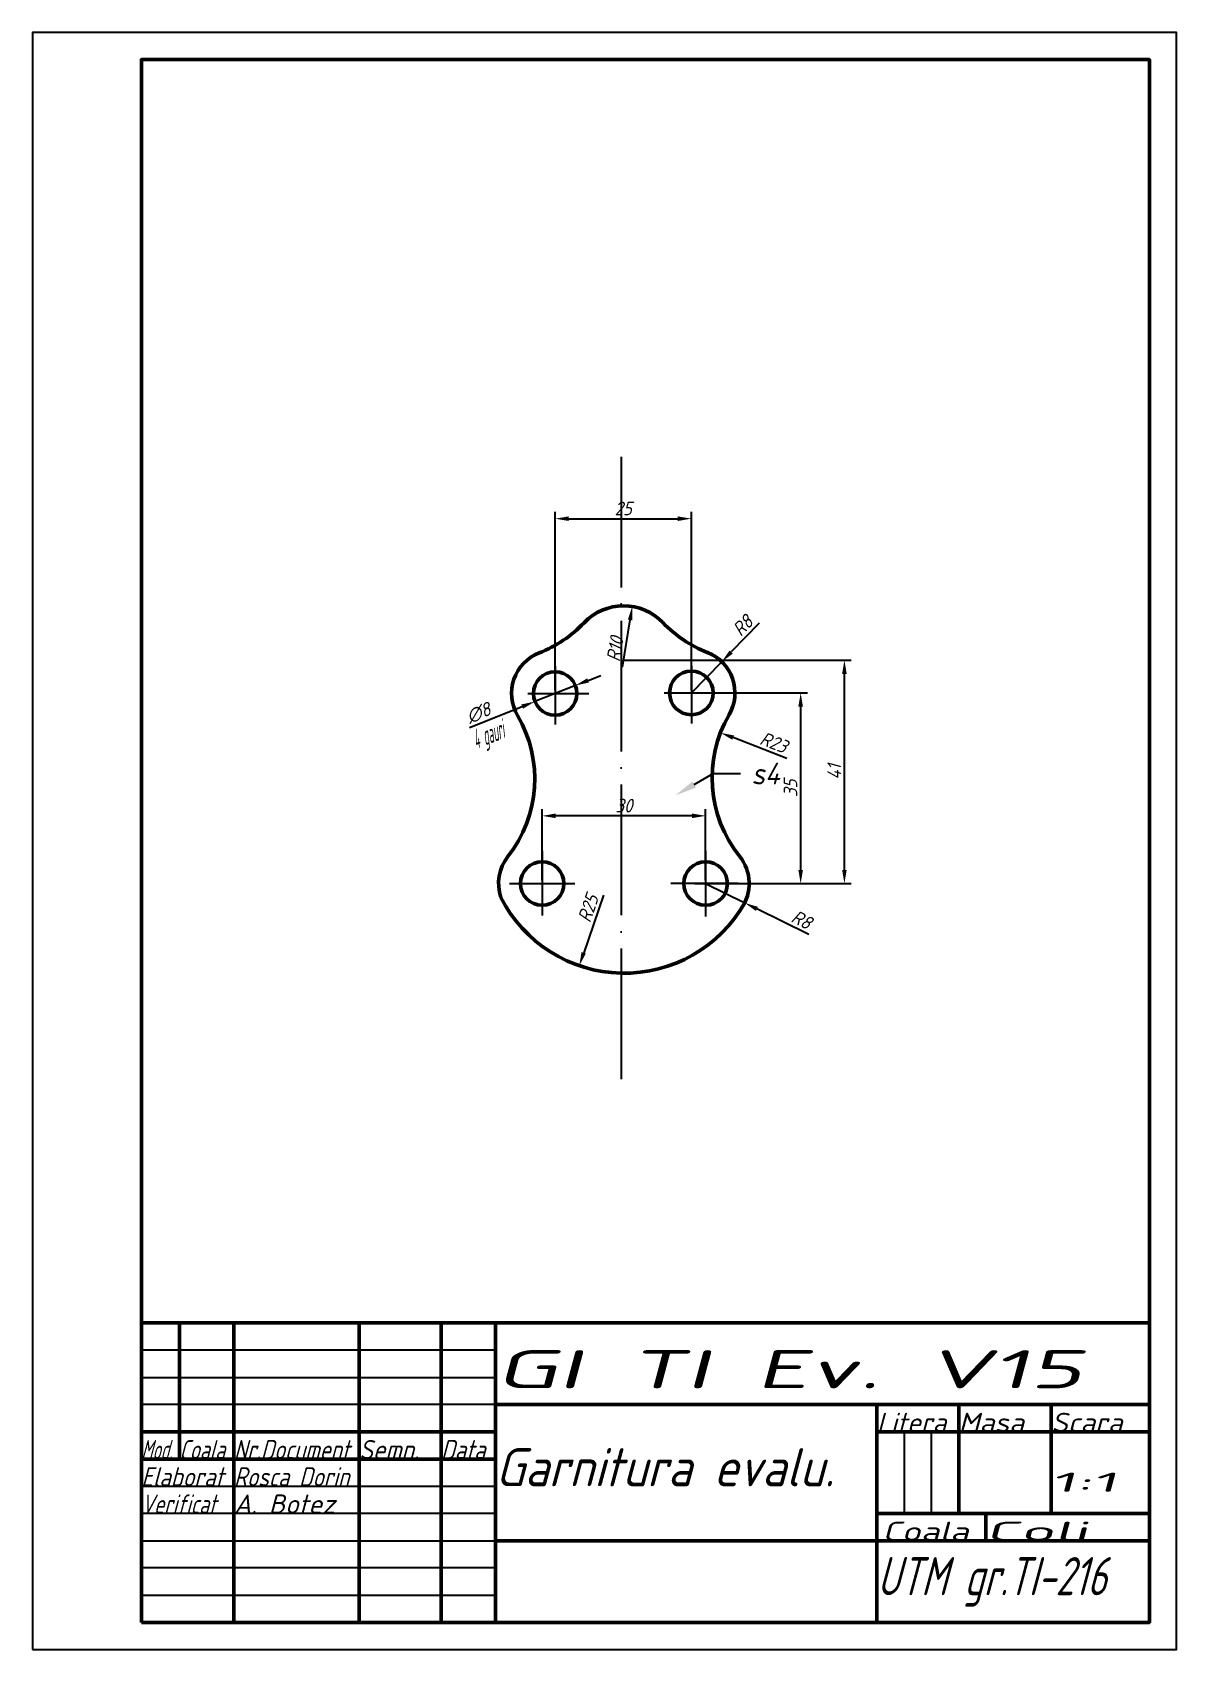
# Model space of a CAD drawing. Header units: millimetres. Extents: x 0 to 210, y 0 to 297.
import ezdxf
from ezdxf import colors
from ezdxf.entities.mleader import LeaderData, LeaderLine
from ezdxf.enums import TextEntityAlignment as Align
from ezdxf.math import Vec2, Vec3

# ---------------------------------------------------------------- set-up
doc = ezdxf.new("R2010")
doc.units = ezdxf.units.MM
doc.linetypes.add('ACAD_ISO04W100', pattern=[30, 24, -3, 0, -3])
for name, color, linetype, lineweight in [('Axa', 12, 'ACAD_ISO04W100', 25), ('Contur', 135, 'Continuous', 50), ('Cote', 7, 'Continuous', 50), ('Subtire', 135, 'Continuous', 25), ('Text-3.5', 252, 'Continuous', 35), ('Text-7', 252, 'Continuous', 70)]:
    doc.layers.add(name, color=color, linetype=linetype, lineweight=lineweight)
doc.styles.get("Standard").update_dxf_attribs({"font": 'isocp.shx', "oblique": 15})
doc.dimstyles.new('ISO-25', dxfattribs={"dimtxt": 2.5, "dimasz": 2.5, "dimexe": 1.25, "dimexo": 0.625, "dimtad": 1, "dimdec": 0, "dimtxsty": 'Standard', "dimcen": 2.5, "dimadec": 0, "dimazin": 0, "dimtfac": 1, "dimtdec": 0, "dimtmove": 0, "dimatfit": 3, "dimfxl": 1, "dimarcsym": 0})

# ---------------------------------------------------------------- blocks, each defined once
blk = doc.blocks.new('*D1')
at = {"layer": 'Cote', "color": 0, "lineweight": -2, "transparency": 16777216}
for p, q in [((95.94, 176.21), (95.94, 208.94)), ((120.94, 176.21), (120.94, 208.94)), ((98.44, 207.69), (118.44, 207.69))]:
    blk.add_line(p, q, dxfattribs=at)
at = {"layer": 'Cote', "color": 0, "transparency": 16777216}
for points in [[(98.44, 208.11), (98.44, 207.27), (95.94, 207.69)], [(118.44, 208.11), (118.44, 207.27), (120.94, 207.69)]]:
    blk.add_solid(points, dxfattribs=at)
at = {"layer": 'Defpoints', "color": 0, "transparency": 16777216}
for p in [(120.94, 207.69), (95.94, 175.59), (120.94, 175.59)]:
    blk.add_point(p, dxfattribs=at)
at = {"layer": 'Cote', "color": 0, "transparency": 16777216, "insert": (108.44, 209.57), "char_height": 2.5, "attachment_point": 5}
blk.add_mtext('25', dxfattribs=at)
blk = doc.blocks.new('*D2')
at = {"layer": 'Cote', "color": 0, "lineweight": -2, "transparency": 16777216}
for p, q in [((121.56, 175.69), (142.25, 175.69)), ((141, 173.19), (141, 143.19)), ((121.56, 140.69), (142.25, 140.69))]:
    blk.add_line(p, q, dxfattribs=at)
at = {"layer": 'Cote', "color": 0, "transparency": 16777216}
for points in [[(140.58, 173.19), (141.42, 173.19), (141, 175.69)], [(140.58, 143.19), (141.42, 143.19), (141, 140.69)]]:
    blk.add_solid(points, dxfattribs=at)
at = {"layer": 'Defpoints', "color": 0, "transparency": 16777216}
for p in [(120.94, 175.69), (120.94, 140.69), (141, 140.69)]:
    blk.add_point(p, dxfattribs=at)
at = {"layer": 'Cote', "color": 0, "transparency": 16777216, "insert": (139.13, 158.19), "char_height": 2.5, "attachment_point": 5, "rotation": 90}
blk.add_mtext('35', dxfattribs=at)
blk = doc.blocks.new('*D4')
at = {"layer": 'Cote', "color": 0, "lineweight": -2, "transparency": 16777216}
for p, q in [((93.56, 141.32), (93.56, 154.37)), ((121.06, 153.12), (96.06, 153.12)), ((123.56, 141.32), (123.56, 154.37))]:
    blk.add_line(p, q, dxfattribs=at)
at = {"layer": 'Cote', "color": 0, "transparency": 16777216}
for points in [[(96.06, 153.54), (96.06, 152.7), (93.56, 153.12)], [(121.06, 153.54), (121.06, 152.7), (123.56, 153.12)]]:
    blk.add_solid(points, dxfattribs=at)
at = {"layer": 'Defpoints', "color": 0, "transparency": 16777216}
for p in [(93.56, 153.12), (93.56, 140.69), (123.56, 140.69)]:
    blk.add_point(p, dxfattribs=at)
at = {"layer": 'Cote', "color": 0, "transparency": 16777216, "insert": (108.56, 154.99), "char_height": 2.5, "attachment_point": 5}
blk.add_mtext('30', dxfattribs=at)
blk = doc.blocks.new('*D5')
at = {"layer": 'Cote', "color": 0, "lineweight": -2, "transparency": 16777216}
for p, q in [((108.45, 181.69), (150.28, 181.69)), ((149.03, 143.19), (149.03, 179.19)), ((124.19, 140.69), (150.28, 140.69))]:
    blk.add_line(p, q, dxfattribs=at)
at = {"layer": 'Cote', "color": 0, "transparency": 16777216}
for points in [[(148.61, 179.19), (149.45, 179.19), (149.03, 181.69)], [(148.61, 143.19), (149.45, 143.19), (149.03, 140.69)]]:
    blk.add_solid(points, dxfattribs=at)
at = {"layer": 'Defpoints', "color": 0, "transparency": 16777216}
for p in [(107.82, 181.69), (149.03, 181.69), (123.56, 140.69)]:
    blk.add_point(p, dxfattribs=at)
at = {"layer": 'Cote', "color": 0, "transparency": 16777216, "insert": (147.16, 161.19), "char_height": 2.5, "attachment_point": 5, "rotation": 90}
blk.add_mtext('41', dxfattribs=at)
blk = doc.blocks.new('*D7')
at = {"layer": 'Cote', "color": 0, "lineweight": -2, "transparency": 16777216}
for p, q in [((123.56, 140.69), (130.73, 137.14)), ((142.51, 131.3), (132.97, 136.03))]:
    blk.add_line(p, q, dxfattribs=at)
at = {"layer": 'Cote', "color": 0, "transparency": 16777216}
blk.add_solid([(133.15, 136.4), (132.78, 135.66), (130.73, 137.14)], dxfattribs=at)
at = {"layer": 'Defpoints', "color": 0, "transparency": 16777216}
for p in [(123.56, 140.69), (130.73, 137.14)]:
    blk.add_point(p, dxfattribs=at)
at = {"layer": 'Cote', "color": 0, "transparency": 16777216, "insert": (141.17, 134.06), "char_height": 2.5, "attachment_point": 5, "rotation": 333.6448}
blk.add_mtext('R8', dxfattribs=at)
blk = doc.blocks.new('*D8')
at = {"layer": 'Cote', "color": 0, "lineweight": -2, "transparency": 16777216}
blk.add_line((138.47, 163.68), (128.61, 167.48), dxfattribs=at)
at = {"layer": 'Cote', "color": 0, "transparency": 16777216}
blk.add_solid([(128.76, 167.87), (128.46, 167.09), (126.27, 168.38)], dxfattribs=at)
at = {"layer": 'Defpoints', "color": 0, "transparency": 16777216}
for p in [(126.27, 168.38), (147.73, 160.1)]:
    blk.add_point(p, dxfattribs=at)
at = {"layer": 'Cote', "color": 0, "transparency": 16777216, "insert": (136.06, 166.61), "char_height": 2.5, "attachment_point": 5, "rotation": 338.8983}
blk.add_mtext('R23', dxfattribs=at)
blk = doc.blocks.new('*D9')
at = {"layer": 'Cote', "color": 0, "lineweight": -2, "transparency": 16777216}
for p, q in [((133.39, 188.48), (128.26, 183.21)), ((120.94, 175.69), (126.52, 181.42))]:
    blk.add_line(p, q, dxfattribs=at)
at = {"layer": 'Cote', "color": 0, "transparency": 16777216}
blk.add_solid([(127.96, 183.5), (128.56, 182.92), (126.52, 181.42)], dxfattribs=at)
at = {"layer": 'Defpoints', "color": 0, "transparency": 16777216}
for p in [(126.52, 181.42), (120.94, 175.69)]:
    blk.add_point(p, dxfattribs=at)
at = {"layer": 'Cote', "color": 0, "transparency": 16777216, "insert": (130.36, 188.05), "char_height": 2.5, "attachment_point": 5, "rotation": 45.7477}
blk.add_mtext('R8', dxfattribs=at)
blk = doc.blocks.new('*D11')
at = {"layer": 'Cote', "color": 0, "lineweight": -2, "transparency": 16777216}
for p, q in [((101.98, 177.98), (104.3, 178.91)), ((99.65, 177.06), (92.22, 174.11)), ((80.25, 169.36), (89.89, 173.19))]:
    blk.add_line(p, q, dxfattribs=at)
at = {"layer": 'Cote', "color": 0, "transparency": 16777216}
for points in [[(101.82, 178.37), (102.13, 177.6), (99.65, 177.06)], [(89.74, 173.57), (90.05, 172.8), (92.22, 174.11)]]:
    blk.add_solid(points, dxfattribs=at)
at = {"layer": 'Defpoints', "color": 0, "transparency": 16777216}
for p in [(99.65, 177.06), (92.22, 174.11)]:
    blk.add_point(p, dxfattribs=at)
at = {"layer": 'Cote', "color": 0, "transparency": 16777216, "insert": (81.88, 172.02), "char_height": 2.5, "attachment_point": 5, "rotation": 21.6553}
blk.add_mtext('∅8', dxfattribs=at)
blk = doc.blocks.new('*D13')
at = {"layer": 'Cote', "color": 0, "lineweight": -2, "transparency": 16777216}
blk.add_line((108.29, 180.44), (109.69, 189.1), dxfattribs=at)
at = {"layer": 'Cote', "color": 0, "transparency": 16777216}
blk.add_solid([(109.28, 189.16), (110.1, 189.03), (110.08, 191.56)], dxfattribs=at)
at = {"layer": 'Defpoints', "color": 0, "transparency": 16777216}
for p in [(110.08, 191.56), (108.5, 181.69)]:
    blk.add_point(p, dxfattribs=at)
at = {"layer": 'Cote', "color": 0, "transparency": 16777216, "insert": (106.93, 183.73), "char_height": 2.5, "attachment_point": 5, "rotation": 80.8614}
blk.add_mtext('R10', dxfattribs=at)
blk = doc.blocks.new('*D15')
at = {"layer": 'Cote', "color": 0, "lineweight": -2, "transparency": 16777216}
blk.add_line((104.83, 138.58), (101.18, 127.96), dxfattribs=at)
at = {"layer": 'Cote', "color": 0, "transparency": 16777216}
blk.add_solid([(100.78, 128.1), (101.57, 127.83), (100.37, 125.6)], dxfattribs=at)
at = {"layer": 'Defpoints', "color": 0, "transparency": 16777216}
for p in [(108.62, 149.59), (100.37, 125.6)]:
    blk.add_point(p, dxfattribs=at)
at = {"layer": 'Cote', "color": 0, "transparency": 16777216, "insert": (102, 136.13), "char_height": 2.5, "attachment_point": 5, "rotation": 71.0138}
blk.add_mtext('R25', dxfattribs=at)

msp = doc.modelspace()

# ---------------------------------------------------------------- linework, layer by layer
at = {"layer": 'Axa'}
for p, q in [((108.03, 219.05), (108.03, 102.41)), ((95.94, 180.59), (95.94, 169.88)), ((120.94, 180.69), (120.94, 170.1)), ((90.94, 175.59), (102.1, 175.59)), ((115.94, 175.69), (126.87, 175.69)), ((93.56, 146.69), (93.56, 134.82)), ((123.56, 146.69), (123.56, 134.61)), ((87.56, 140.69), (99.54, 140.69)), ((99.54, 140.69), (99.54, 140.69)), ((129.56, 140.69), (117.17, 140.69)), ((117.17, 140.69), (117.17, 140.69))]:
    msp.add_line(p, q, dxfattribs=at)
at = {"layer": 'Contur'}
for p, q in [((27, 35), (27, 60)), ((27, 60), (37, 60)), ((37, 60), (37, 5)), ((60, 5), (60, 60)), ((60, 60), (75, 60)), ((75, 60), (75, 5)), ((85, 5), (85, 60)), ((205, 45), (85, 45)), ((85, 45), (85, 20)), ((155, 5), (155, 45)), ((155, 45), (155, 40)), ((170, 45), (170, 25)), ((187, 25), (187, 45)), ((85, 40), (20, 40)), ((85, 35), (85, 40)), ((155, 40), (205, 40)), ((20, 35), (85, 35)), ((205, 25), (155, 25)), ((170, 25), (187, 25)), ((175, 25), (175, 20)), ((205, 20), (205, 25)), ((85, 20), (205, 20)), ((37, 5), (60, 5)), ((75, 5), (85, 5))]:
    msp.add_line(p, q, dxfattribs=at)
for points in [[(20, 5), (205, 5), (205, 292), (20, 292)], [(20, 5), (205, 5), (205, 60), (20, 60)]]:
    msp.add_lwpolyline(points, close=True, dxfattribs=at)
for centre in [(95.94, 175.59), (120.94, 175.69), (93.56, 140.69), (123.56, 140.69)]:
    msp.add_circle(centre, 4, dxfattribs=at)
for centre, radius, start, end in [((108.5, 181.69), 10, 43.7819, 136.4387), ((84.58, 204.43), 23, 291.4813, 316.4387), ((132.32, 204.52), 23, 223.7819, 248.451), ((95.94, 175.59), 8, 111.4813, 210.4475), ((120.94, 175.69), 8, 329.8103, 68.451), ((69.21, 159.88), 23, 321.7652, 30.4475), ((108.62, 149.59), 25.37, 119.8965, 119.9963), ((108.62, 149.59), 25.37, 60.5952, 60.9639), ((147.73, 160.1), 23, 149.8103, 218.768), ((93.56, 140.69), 8, 141.7652, 198.6119), ((123.56, 140.69), 8, 324.7984, 38.768), ((108.62, 149.59), 25.37, 206.8293, 330.615), ((108.62, 149.59), 25.37, 206.8293, 330.615)]:
    msp.add_arc(centre, radius, start, end, dxfattribs=at)
at = {"layer": 'Subtire'}
for p, q in [((85, 55), (20, 55)), ((85, 50), (85, 55)), ((20, 45), (20, 50)), ((20, 50), (85, 50)), ((85, 45), (20, 45)), ((160, 40), (160, 25)), ((165, 25), (165, 40)), ((20, 25), (20, 30)), ((20, 30), (85, 30)), ((85, 25), (20, 25)), ((85, 20), (85, 25)), ((160, 25), (165, 25)), ((20, 15), (20, 20)), ((20, 20), (85, 20)), ((85, 15), (20, 15)), ((85, 10), (85, 15)), ((20, 10), (85, 10))]:
    msp.add_line(p, q, dxfattribs=at)
msp.add_lwpolyline([(0, 0), (210, 0), (210, 297), (0, 297)], close=True, dxfattribs=at)
msp.add_arc((108.5, 181.69), 10, 203.403, 208.4421, dxfattribs=at)

# ---------------------------------------------------------------- texts
at = {"layer": 'Cote', "oblique": 15, "width": 0.443133}
msp.add_text('4 gauri   ', height=3.5, rotation=21.4119, dxfattribs=at).set_placement((81.44, 165.36), (89.23, 168.42), align=Align.FIT)
at = {"layer": 'Text-3.5', "oblique": 15}
for s, width, p, p2 in [('Litera ', 1.071429, (155, 40), (170, 40)), ('Masa  ', 1.277355, (170, 40), (187, 40)), ('Scara  ', 1.22449, (187, 40), (205, 40)), ('Mod. ', 0.666667, (20, 35), (27, 35)), ('Coala ', 0.793651, (27, 35), (37, 35)), ('Nr.Document ', 0.842491, (37, 35), (60, 35)), ('Semn.  ', 1.020408, (60, 35), (75, 35)), ('Data ', 0.892857, (75, 35), (85, 35)), ('Elaborat ', 0.883117, (20, 30), (37, 30)), ('Rosca Dorin ', 0.887731, (37, 30), (60, 30)), ('1:1 ', 3.02521, (187, 29), (205, 29)), ('Verificat  ', 0.796253, (20, 25), (37, 25)), ('A. Botez  ', 1.113801, (37, 25), (60, 25)), ('Coala ', 1.507937, (156, 20), (175, 20)), ('Coli  ', 2.955665, (175, 20), (205, 20))]:
    msp.add_text(s, height=3.5, dxfattribs=dict(at, width=width)).set_placement(p, p2, align=Align.FIT)
at = {"layer": 'Text-7', "oblique": 15}
for s, width, p, p2 in [('GI TI Ev. V15 ', 2.186788, (85, 48), (201.34, 48)), ('UTM gr.TI-216  ', 0.767689, (155, 10), (203.36, 10))]:
    msp.add_text(s, height=7, dxfattribs=dict(at, width=width)).set_placement(p, p2, align=Align.FIT)
msp.add_text('Garnitura evalu.', height=7, dxfattribs=at).set_placement((85, 30))

# ---------------------------------------------------------------- dimensions: what is measured, and where the dimension line sits
at = {"layer": 'Cote'}
for base, p1, p2, picture, middle in [((120.94, 207.69), (95.94, 175.59), (120.94, 175.59), '*D1', (108.44, 209.57)), ((93.56, 153.12), (123.56, 140.69), (93.56, 140.69), '*D4', (108.56, 154.99))]:
    dim = msp.add_linear_dim(base=base, p1=p1, p2=p2, dimstyle='ISO-25', dxfattribs=at)
    dim.commit()
    dim.dimension.update_dxf_attribs({"geometry": picture, "text_midpoint": middle})
for center, mpoint, picture, middle in [((108.5, 181.69), (110.08, 191.56), '*D13', (108.78, 183.44)), ((147.73, 160.1), (126.27, 168.38), '*D8', (135.39, 164.87)), ((108.62, 149.59), (100.37, 125.6), '*D15', (103.78, 135.52)), ((123.56, 140.69), (130.73, 137.14), '*D7', (140.34, 132.38))]:
    dim = msp.add_radius_dim(center=center, mpoint=mpoint, dimstyle='ISO-25', dxfattribs=at)
    dim.commit()
    dim.dimension.update_dxf_attribs({"geometry": picture, "text_midpoint": middle, "dimtype": 164})
dim = msp.add_radius_dim(center=(120.94, 175.69), mpoint=(126.52, 181.42), dimstyle='ISO-25', dxfattribs=at)
dim.commit()
dim.dimension.update_dxf_attribs({"geometry": '*D9', "text_midpoint": (130.36, 188.05)})
for base, p1, p2, picture, middle in [((149.03, 181.69), (123.56, 140.69), (107.82, 181.69), '*D5', (147.16, 161.19)), ((141, 140.69), (120.94, 175.69), (120.94, 140.69), '*D2', (139.13, 158.19))]:
    dim = msp.add_linear_dim(base=base, p1=p1, p2=p2, angle=90, dimstyle='ISO-25', dxfattribs=at)
    dim.commit()
    dim.dimension.update_dxf_attribs({"geometry": picture, "text_midpoint": middle})
dim = msp.add_diameter_dim_2p(p1=(99.65, 177.06), p2=(92.22, 174.11), dimstyle='ISO-25', dxfattribs=at)
dim.commit()
dim.dimension.update_dxf_attribs({"geometry": '*D11', "text_midpoint": (82.58, 170.28), "dimtype": 163})

# ---------------------------------------------------------------- leaders
ml = msp.add_multileader_mtext('Standard', dxfattribs=at)
ml.set_content('s4', color=256)
ml.set_leader_properties()
ml.build(insert=Vec2(0, 0))
ctx = ml.context
ctx.base_point, ctx.plane_origin = Vec3(129.96, 160.89), Vec3(115.38, 144.35)
notes = []
notes.append((ctx, [(0, (1, 1, 0), (124.96, 160.89), (1, 0), 5, [(0, [(118, 156.87)], 0, [])])]))
ctx.mtext.insert, ctx.mtext.flow_direction = Vec3(131.96, 162.89), 5
for ctx, leaders in notes:
    for number, flags, end, landing, length, lines in leaders:
        leader = LeaderData()
        leader.index, (leader.has_last_leader_line, leader.has_dogleg_vector, leader.attachment_direction) = number, flags
        leader.last_leader_point, leader.dogleg_vector, leader.dogleg_length = Vec3(end), Vec3(landing), length
        for number, points, colour, breaks in lines:
            line = LeaderLine()
            line.index, line.vertices, line.color, line.breaks = number, Vec3.list(points), colors.encode_raw_color(colour), breaks
            leader.lines.append(line)
        ctx.leaders.append(leader)

doc.saveas('drawing.dxf')
